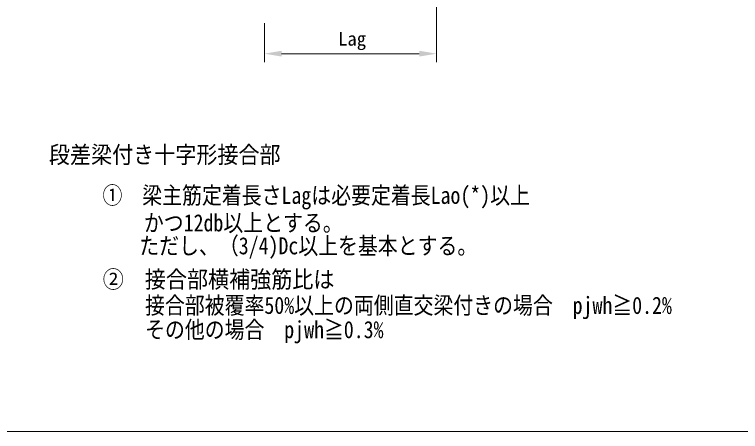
# Model space of a CAD drawing. Units: millimetres, scale not verified. Extents: x -25255 to 25671, y -15462 to 18552.
# Drawn here: x -1934 to 5822, y -15462 to -11005 of the extents above; entities that cross this region are included whole.
import ezdxf
from ezdxf.enums import TextEntityAlignment as Align

# ---------------------------------------------------------------- set-up
doc = ezdxf.new("R2010")
doc.units = ezdxf.units.MM
doc.header["$LTSCALE"] = 100
doc.linetypes.add('DASHED2', pattern=[3, 2, -1])
doc.linetypes.add('DASHED_SPACED', pattern=[12, 6, -6])
for name, color, linetype, lineweight in [('C-1_文字', 7, 'DASHED2', 9), ('C-2_メモ', 7, 'Continuous', 18), ('C-7', 7, 'Continuous', 18)]:
    doc.layers.add(name, color=color, linetype=linetype, lineweight=lineweight)
doc.styles.add('ＭＳ ゴシック', font='')
doc.styles.get('ＭＳ ゴシック').set_extended_font_data('MS Gothic')

msp = doc.modelspace()

# ---------------------------------------------------------------- linework, layer by layer
at = {"layer": 'C-2_メモ'}
for p, q in [((2574.4, -10889.8), (2574.4, -11515.2)), ((736, -11096.7), (736, -11515.2)), ((919.8, -11423.3), (2390.6, -11423.3))]:
    msp.add_line(p, q, dxfattribs=at)
for points in [[(919.8, -11392.6), (919.8, -11453.9), (736, -11423.3)], [(2390.6, -11392.6), (2390.6, -11453.9), (2574.4, -11423.3)]]:
    msp.add_solid(points, dxfattribs=at)
at = {"layer": 'C-7', "linetype": 'DASHED_SPACED'}
msp.add_line((2574.4, -9577.1), (2574.4, -11096.7), dxfattribs=at)
at = {"layer": 'C-7', "color": 2}
msp.add_line((-25254.9, -15461.6), (25671, -15461.6), dxfattribs=at)

# ---------------------------------------------------------------- texts
at = {"layer": 'C-1_文字', "style": 'ＭＳ ゴシック'}
for s, width, p in [('段差梁付き十字形接合部', 0.9, (-1566.7, -12649.6)), ('①\u3000梁主筋定着長さLagは必要定着長Lao(*)以上', 0.85, (-994.3, -13083.8)), ('\u3000\u3000かつ12db以上とする。', 0.85, (-976.9, -13377.8)), ('\u3000\u3000ただし、（3/4)Dc以上を基本とする。', 0.85, (-1026.1, -13623)), ('②\u3000接合部横補強筋比は', 0.9, (-991.6, -13981.8)), ('接合部被覆率50%以上の両側直交梁付きの場合\u3000pjwh≧0.2%', 0.85, (-539.4, -14259.9)), ('その他の場合\u3000pjwh≧0.3%', 0.85, (-539.4, -14519.3))]:
    msp.add_text(s, height=183.3, dxfattribs=dict(at, width=width)).set_placement(p, align=Align.BOTTOM_LEFT)
at = {"layer": 'C-2_メモ', "style": 'ＭＳ ゴシック'}
msp.add_text('Lag', height=146.6, dxfattribs=at).set_placement((1522.6, -11381.4), align=Align.BOTTOM_LEFT)

doc.saveas('drawing.dxf')
